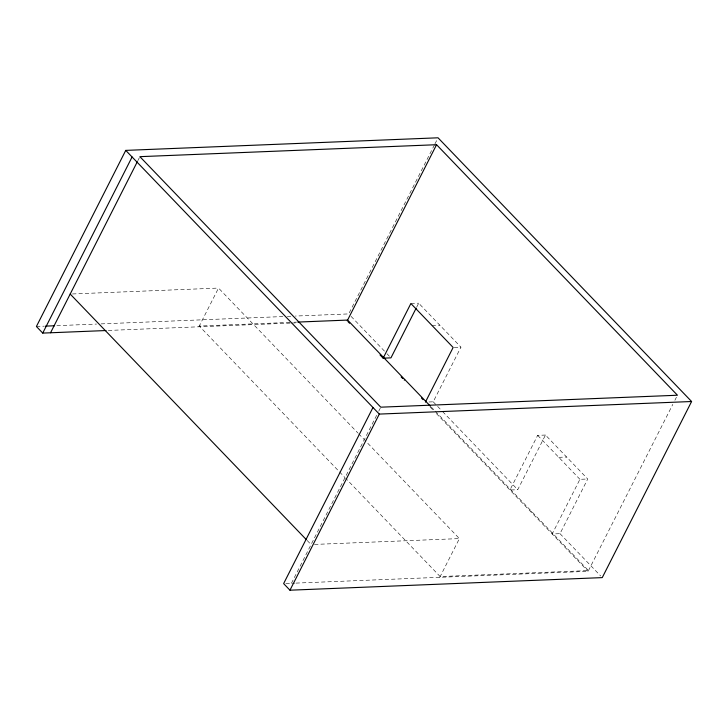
<?xml version="1.0" encoding="UTF-8"?>
<svg xmlns="http://www.w3.org/2000/svg" width="728" height="728" viewBox="0 0 728 728"><rect width="100%" height="100%" fill="white"/><g stroke="black" fill="none" stroke-linecap="round" stroke-linejoin="round"><path stroke-width="0.55" stroke-dasharray="3.64 2.73" d="M137.838 160.706L139.376 157.676M198.881 326.799L218.527 288.07L357.867 432.978M434.443 144.89L348.694 313.914L295.322 316.061M434.953 143.88L437.519 138.821M416.634 307.243L418.682 303.194L460.951 347.147L433.215 401.811L426.517 402.084M291.437 583.292L376.676 415.26M378.724 411.22L380.262 408.19M439.776 577.313L459.414 538.593L364.946 440.349M545.472 435.044L537.664 435.362L509.928 490.026L517.735 489.716L545.472 435.044L587.733 478.997L559.996 533.66L552.188 533.979L579.925 479.315L587.733 478.997M531.058 512.002L531.44 511.256M295.959 583.101L588.106 571.334L672.827 404.349M674.883 400.3L676.421 397.251M72.454 293.957L218.527 288.07M410.883 303.512L418.682 303.194M36.4 326.49L44.353 326.171M56.839 325.671L96.587 324.069M101.128 323.887L282.828 316.562M287.369 316.38L290.772 316.243M289.853 322.395L199.263 326.044L344.899 477.504M294.385 322.213L296.651 322.122M108.299 330.448L290.609 323.096M291.737 323.05L296.269 322.868M432.013 325.489L439.812 325.17M454.254 347.42L460.951 347.147M558.795 457.339L566.602 457.02M314.478 544.426L459.414 538.593M285.858 583.51L294.831 583.146M537.664 435.362L579.925 479.315M351.042 316.352L386.259 352.98M387.041 353.79L389.389 356.238M433.215 401.811L441.823 410.765M442.606 411.575L517.735 489.716M559.996 533.66L600.691 575.985M431.267 407.079L434.398 410.328M435.18 411.147L588.488 570.588L440.149 576.558L345.682 478.323M430.102 407.007L433.233 410.264M436.363 413.522L588.106 571.334M358.649 433.797L364.164 439.53M307.143 540.476L311.074 544.562"/><path stroke-width="1.09" d="M372.973 407.498L283.629 583.601L289.962 590.199L602.256 577.613L691.6 401.51L438.038 137.801L125.744 150.387L36.4 326.49L42.743 333.087L106.033 330.539M42.743 333.087L132.087 156.984M50.55 332.769L137.328 161.716M347.22 320.821L436.563 144.708L677.45 395.231L380.78 407.18L139.894 156.666L436.563 144.708M380.025 354.927L383.146 358.176L410.883 303.512L453.144 347.456L425.407 402.129M416.116 308.253L390.954 357.858L383.146 358.176M289.962 590.199L379.306 414.086L691.6 401.51M404.277 380.153L404.659 379.406M45.482 326.126L54.573 325.762M297.779 322.076L347.602 320.074L430.485 406.26M348.002 321.63L349.567 323.259M401.146 376.895L402.711 378.524M421.494 398.061L423.059 399.681M125.744 150.387L379.306 414.086M70.188 294.048L306.351 539.657"/></g></svg>
